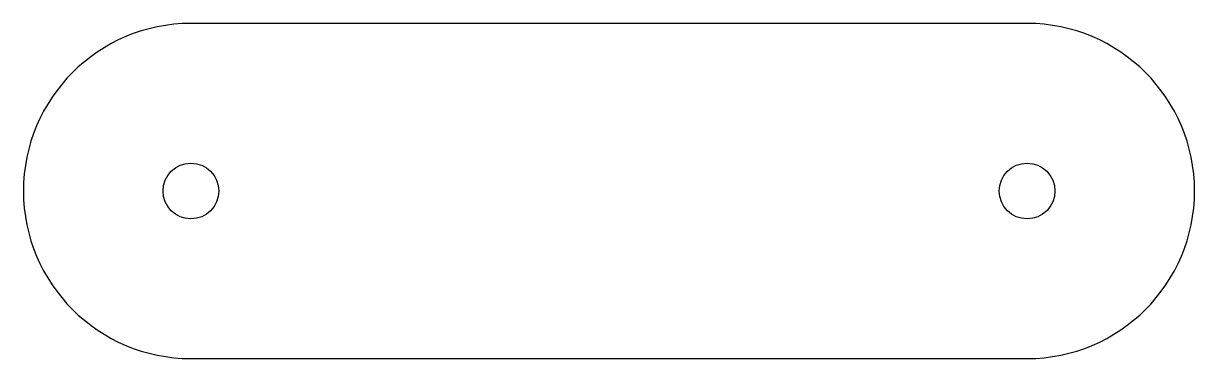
# Model space of a CAD drawing. Header units: millimetres. Extents: x -2.1 to 2.1, y -0.6 to 0.6.
import ezdxf

# ---------------------------------------------------------------- set-up
doc = ezdxf.new("R2010")
doc.units = ezdxf.units.MM

msp = doc.modelspace()

# ---------------------------------------------------------------- linework, layer by layer
at = {"color": 7, "linetype": 'Continuous', "lineweight": 25}
for p, q in [((1.5, 0.601), (-1.5, 0.601)), ((-1.5, -0.601), (1.5, -0.601))]:
    msp.add_line(p, q, dxfattribs=at)
for centre in [(-1.5, 0), (1.5, 0)]:
    msp.add_circle(centre, 0.1, dxfattribs=at)
for centre, start, end in [((-1.5, 0), 90, 270), ((1.5, 0), 270, 90)]:
    msp.add_arc(centre, 0.601, start, end, dxfattribs=at)

doc.saveas('drawing.dxf')
